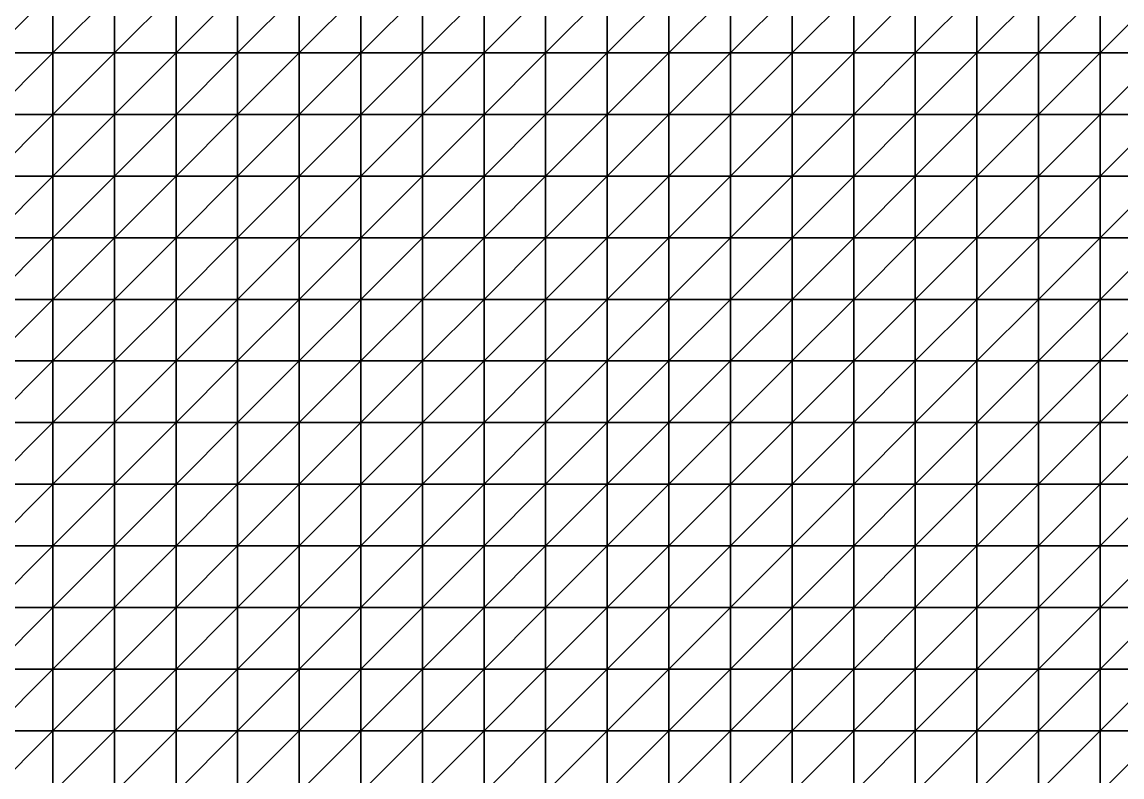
# Model space of a CAD drawing. Extents: x 504700 to 505400, y 9011750 to 9012250.
# Drawn here: x 505045 to 505223.5, y 9011872.5 to 9011995 of the extents above; entities that cross this region are included whole.
import ezdxf

# ---------------------------------------------------------------- set-up
doc = ezdxf.new("R2010")
doc.units = 0

msp = doc.modelspace()

# ---------------------------------------------------------------- linework, layer by layer
at = {"layer": 'TOPO_JULI'}
for points in [[(505040, 9011990, 245), (505050, 9011990, 245), (505050, 9012000, 245)], [(505040, 9011990, 245), (505050, 9012000, 245), (505040, 9012000, 245)], [(505050, 9011990, 245), (505060, 9011990, 245), (505060, 9012000, 245)], [(505050, 9011990, 245), (505060, 9012000, 245), (505050, 9012000, 245)], [(505060, 9011990, 245), (505070, 9011990, 245), (505070, 9012000, 245)], [(505060, 9011990, 245), (505070, 9012000, 245), (505060, 9012000, 245)], [(505070, 9011990, 245), (505080, 9011990, 245), (505080, 9012000, 245)], [(505070, 9011990, 245), (505080, 9012000, 245), (505070, 9012000, 245)], [(505080, 9011990, 245), (505090, 9011990, 245), (505090, 9012000, 245)], [(505080, 9011990, 245), (505090, 9012000, 245), (505080, 9012000, 245)], [(505090, 9011990, 245), (505100, 9011990, 245), (505100, 9012000, 245)], [(505090, 9011990, 245), (505100, 9012000, 245), (505090, 9012000, 245)], [(505100, 9011990, 245), (505110, 9011990, 250.83), (505110, 9012000, 250)], [(505100, 9011990, 245), (505110, 9012000, 250), (505100, 9012000, 245)], [(505110, 9011990, 250.83), (505120, 9011990, 260.71), (505120, 9012000, 260)], [(505110, 9011990, 250.83), (505120, 9012000, 260), (505110, 9012000, 250)], [(505120, 9011990, 260.71), (505130, 9011990, 270.62), (505130, 9012000, 270)], [(505120, 9011990, 260.71), (505130, 9012000, 270), (505120, 9012000, 260)], [(505130, 9011990, 270.62), (505140, 9011990, 280.55), (505140, 9012000, 280)], [(505130, 9011990, 270.62), (505140, 9012000, 280), (505130, 9012000, 270)], [(505140, 9011990, 280.55), (505150, 9011990, 290.5), (505150, 9012000, 290)], [(505140, 9011990, 280.55), (505150, 9012000, 290), (505140, 9012000, 280)], [(505150, 9011990, 290.5), (505160, 9011990, 300.45), (505160, 9012000, 300)], [(505150, 9011990, 290.5), (505160, 9012000, 300), (505150, 9012000, 290)], [(505160, 9011990, 300.45), (505170, 9011990, 310.42), (505170, 9012000, 310)], [(505160, 9011990, 300.45), (505170, 9012000, 310), (505160, 9012000, 300)], [(505170, 9011990, 310.42), (505180, 9011990, 320.38), (505180, 9012000, 320)], [(505170, 9011990, 310.42), (505180, 9012000, 320), (505170, 9012000, 310)], [(505180, 9011990, 320.38), (505190, 9011990, 330.36), (505190, 9012000, 330)], [(505180, 9011990, 320.38), (505190, 9012000, 330), (505180, 9012000, 320)], [(505190, 9011990, 330.36), (505200, 9011990, 340.1), (505200, 9012000, 339.92)], [(505190, 9011990, 330.36), (505200, 9012000, 339.92), (505190, 9012000, 330)], [(505200, 9011990, 340.1), (505210, 9011990, 340.62), (505210, 9012000, 340.45)], [(505200, 9011990, 340.1), (505210, 9012000, 340.45), (505200, 9012000, 339.92)], [(505210, 9011990, 340.62), (505220, 9011990, 341.24), (505220, 9012000, 341.06)], [(505210, 9011990, 340.62), (505220, 9012000, 341.06), (505210, 9012000, 340.45)], [(505220, 9011990, 341.24), (505230, 9011990, 341.9), (505230, 9012000, 341.72)], [(505220, 9011990, 341.24), (505230, 9012000, 341.72), (505220, 9012000, 341.06)], [(505040, 9011980, 245), (505050, 9011980, 245), (505050, 9011990, 245)], [(505040, 9011980, 245), (505050, 9011990, 245), (505040, 9011990, 245)], [(505050, 9011980, 245), (505060, 9011980, 245), (505060, 9011990, 245)], [(505050, 9011980, 245), (505060, 9011990, 245), (505050, 9011990, 245)], [(505060, 9011980, 245), (505070, 9011980, 245), (505070, 9011990, 245)], [(505060, 9011980, 245), (505070, 9011990, 245), (505060, 9011990, 245)], [(505070, 9011980, 245), (505080, 9011980, 245), (505080, 9011990, 245)], [(505070, 9011980, 245), (505080, 9011990, 245), (505070, 9011990, 245)], [(505080, 9011980, 245), (505090, 9011980, 245), (505090, 9011990, 245)], [(505080, 9011980, 245), (505090, 9011990, 245), (505080, 9011990, 245)], [(505090, 9011980, 245), (505100, 9011980, 245), (505100, 9011990, 245)], [(505090, 9011980, 245), (505100, 9011990, 245), (505090, 9011990, 245)], [(505100, 9011980, 245), (505110, 9011980, 253.25), (505110, 9011990, 250.83)], [(505100, 9011980, 245), (505110, 9011990, 250.83), (505100, 9011990, 245)], [(505110, 9011980, 253.25), (505120, 9011980, 262.8), (505120, 9011990, 260.71)], [(505110, 9011980, 253.25), (505120, 9011990, 260.71), (505110, 9011990, 250.83)], [(505120, 9011980, 262.8), (505130, 9011980, 272.46), (505130, 9011990, 270.62)], [(505120, 9011980, 262.8), (505130, 9011990, 270.62), (505120, 9011990, 260.71)], [(505130, 9011980, 272.46), (505140, 9011980, 282.19), (505140, 9011990, 280.55)], [(505130, 9011980, 272.46), (505140, 9011990, 280.55), (505130, 9011990, 270.62)], [(505140, 9011980, 282.19), (505150, 9011980, 291.98), (505150, 9011990, 290.5)], [(505140, 9011980, 282.19), (505150, 9011990, 290.5), (505140, 9011990, 280.55)], [(505150, 9011980, 291.98), (505160, 9011980, 301.8), (505160, 9011990, 300.45)], [(505150, 9011980, 291.98), (505160, 9011990, 300.45), (505150, 9011990, 290.5)], [(505160, 9011980, 301.8), (505170, 9011980, 311.65), (505170, 9011990, 310.42)], [(505160, 9011980, 301.8), (505170, 9011990, 310.42), (505160, 9011990, 300.45)], [(505170, 9011980, 311.65), (505180, 9011980, 321.53), (505180, 9011990, 320.38)], [(505170, 9011980, 311.65), (505180, 9011990, 320.38), (505170, 9011990, 310.42)], [(505180, 9011980, 321.53), (505190, 9011980, 331.42), (505190, 9011990, 330.36)], [(505180, 9011980, 321.53), (505190, 9011990, 330.36), (505180, 9011990, 320.38)], [(505190, 9011980, 331.42), (505200, 9011980, 340.25), (505200, 9011990, 340.1)], [(505190, 9011980, 331.42), (505200, 9011990, 340.1), (505190, 9011990, 330.36)], [(505200, 9011980, 340.25), (505210, 9011980, 340.78), (505210, 9011990, 340.62)], [(505200, 9011980, 340.25), (505210, 9011990, 340.62), (505200, 9011990, 340.1)], [(505210, 9011980, 340.78), (505220, 9011980, 341.39), (505220, 9011990, 341.24)], [(505210, 9011980, 340.78), (505220, 9011990, 341.24), (505210, 9011990, 340.62)], [(505220, 9011980, 341.39), (505230, 9011980, 342.05), (505230, 9011990, 341.9)], [(505220, 9011980, 341.39), (505230, 9011990, 341.9), (505220, 9011990, 341.24)], [(505040, 9011970, 245), (505050, 9011970, 245), (505050, 9011980, 245)], [(505040, 9011970, 245), (505050, 9011980, 245), (505040, 9011980, 245)], [(505050, 9011970, 245), (505060, 9011970, 245), (505060, 9011980, 245)], [(505050, 9011970, 245), (505060, 9011980, 245), (505050, 9011980, 245)], [(505060, 9011970, 245), (505070, 9011970, 245), (505070, 9011980, 245)], [(505060, 9011970, 245), (505070, 9011980, 245), (505060, 9011980, 245)], [(505070, 9011970, 245), (505080, 9011970, 245), (505080, 9011980, 245)], [(505070, 9011970, 245), (505080, 9011980, 245), (505070, 9011980, 245)], [(505080, 9011970, 245), (505090, 9011970, 245), (505090, 9011980, 245)], [(505080, 9011970, 245), (505090, 9011980, 245), (505080, 9011980, 245)], [(505090, 9011970, 245), (505100, 9011970, 248.31), (505100, 9011980, 245)], [(505090, 9011970, 245), (505100, 9011980, 245), (505090, 9011980, 245)], [(505100, 9011970, 248.31), (505110, 9011970, 257.08), (505110, 9011980, 253.25)], [(505100, 9011970, 248.31), (505110, 9011980, 253.25), (505100, 9011980, 245)], [(505110, 9011970, 257.08), (505120, 9011970, 266.16), (505120, 9011980, 262.8)], [(505110, 9011970, 257.08), (505120, 9011980, 262.8), (505110, 9011980, 253.25)], [(505120, 9011970, 266.16), (505130, 9011970, 275.44), (505130, 9011980, 272.46)], [(505120, 9011970, 266.16), (505130, 9011980, 272.46), (505120, 9011980, 262.8)], [(505130, 9011970, 275.44), (505140, 9011970, 284.87), (505140, 9011980, 282.19)], [(505130, 9011970, 275.44), (505140, 9011980, 282.19), (505130, 9011980, 272.46)], [(505140, 9011970, 284.87), (505150, 9011970, 294.4), (505150, 9011980, 291.98)], [(505140, 9011970, 284.87), (505150, 9011980, 291.98), (505140, 9011980, 282.19)], [(505150, 9011970, 294.4), (505160, 9011970, 304.02), (505160, 9011980, 301.8)], [(505150, 9011970, 294.4), (505160, 9011980, 301.8), (505150, 9011980, 291.98)], [(505160, 9011970, 304.02), (505170, 9011970, 313.69), (505170, 9011980, 311.65)], [(505160, 9011970, 304.02), (505170, 9011980, 311.65), (505160, 9011980, 301.8)], [(505170, 9011970, 313.69), (505180, 9011970, 323.42), (505180, 9011980, 321.53)], [(505170, 9011970, 313.69), (505180, 9011980, 321.53), (505170, 9011980, 311.65)], [(505180, 9011970, 323.42), (505190, 9011970, 333.18), (505190, 9011980, 331.42)], [(505180, 9011970, 323.42), (505190, 9011980, 331.42), (505180, 9011980, 321.53)], [(505190, 9011970, 333.18), (505200, 9011970, 340.39), (505200, 9011980, 340.25)], [(505190, 9011970, 333.18), (505200, 9011980, 340.25), (505190, 9011980, 331.42)], [(505200, 9011970, 340.39), (505210, 9011970, 340.92), (505210, 9011980, 340.78)], [(505200, 9011970, 340.39), (505210, 9011980, 340.78), (505200, 9011980, 340.25)], [(505210, 9011970, 340.92), (505220, 9011970, 341.53), (505220, 9011980, 341.39)], [(505210, 9011970, 340.92), (505220, 9011980, 341.39), (505210, 9011980, 340.78)], [(505220, 9011970, 341.53), (505230, 9011970, 342.19), (505230, 9011980, 342.05)], [(505220, 9011970, 341.53), (505230, 9011980, 342.05), (505220, 9011980, 341.39)], [(505040, 9011960, 245), (505050, 9011960, 245), (505050, 9011970, 245)], [(505040, 9011960, 245), (505050, 9011970, 245), (505040, 9011970, 245)], [(505050, 9011960, 245), (505060, 9011960, 245), (505060, 9011970, 245)], [(505050, 9011960, 245), (505060, 9011970, 245), (505050, 9011970, 245)], [(505060, 9011960, 245), (505070, 9011960, 245), (505070, 9011970, 245)], [(505060, 9011960, 245), (505070, 9011970, 245), (505060, 9011970, 245)], [(505070, 9011960, 245), (505080, 9011960, 245), (505080, 9011970, 245)], [(505070, 9011960, 245), (505080, 9011970, 245), (505070, 9011970, 245)], [(505080, 9011960, 245), (505090, 9011960, 246.57), (505090, 9011970, 245)], [(505080, 9011960, 245), (505090, 9011970, 245), (505080, 9011970, 245)], [(505090, 9011960, 246.57), (505100, 9011960, 254.03), (505100, 9011970, 248.31)], [(505090, 9011960, 246.57), (505100, 9011970, 248.31), (505090, 9011970, 245)], [(505100, 9011960, 254.03), (505110, 9011960, 262.11), (505110, 9011970, 257.08)], [(505100, 9011960, 254.03), (505110, 9011970, 257.08), (505100, 9011970, 248.31)], [(505110, 9011960, 262.11), (505120, 9011960, 270.62), (505120, 9011970, 266.16)], [(505110, 9011960, 262.11), (505120, 9011970, 266.16), (505110, 9011970, 257.08)], [(505120, 9011960, 270.62), (505130, 9011960, 279.44), (505130, 9011970, 275.44)], [(505120, 9011960, 270.62), (505130, 9011970, 275.44), (505120, 9011970, 266.16)], [(505130, 9011960, 279.44), (505140, 9011960, 288.49), (505140, 9011970, 284.87)], [(505130, 9011960, 279.44), (505140, 9011970, 284.87), (505130, 9011970, 275.44)], [(505140, 9011960, 288.49), (505150, 9011960, 297.7), (505150, 9011970, 294.4)], [(505140, 9011960, 288.49), (505150, 9011970, 294.4), (505140, 9011970, 284.87)], [(505150, 9011960, 297.7), (505160, 9011960, 307.05), (505160, 9011970, 304.02)], [(505150, 9011960, 297.7), (505160, 9011970, 304.02), (505150, 9011970, 294.4)], [(505160, 9011960, 307.05), (505170, 9011960, 316.49), (505170, 9011970, 313.69)], [(505160, 9011960, 307.05), (505170, 9011970, 313.69), (505160, 9011970, 304.02)], [(505170, 9011960, 316.49), (505180, 9011960, 326.01), (505180, 9011970, 323.42)], [(505170, 9011960, 316.49), (505180, 9011970, 323.42), (505170, 9011970, 313.69)], [(505180, 9011960, 326.01), (505190, 9011960, 335.6), (505190, 9011970, 333.18)], [(505180, 9011960, 326.01), (505190, 9011970, 333.18), (505180, 9011970, 323.42)], [(505190, 9011960, 335.6), (505200, 9011960, 340.52), (505200, 9011970, 340.39)], [(505190, 9011960, 335.6), (505200, 9011970, 340.39), (505190, 9011970, 333.18)], [(505200, 9011960, 340.52), (505210, 9011960, 341.04), (505210, 9011970, 340.92)], [(505200, 9011960, 340.52), (505210, 9011970, 340.92), (505200, 9011970, 340.39)], [(505210, 9011960, 341.04), (505220, 9011960, 341.65), (505220, 9011970, 341.53)], [(505210, 9011960, 341.04), (505220, 9011970, 341.53), (505210, 9011970, 340.92)], [(505220, 9011960, 341.65), (505230, 9011960, 342.31), (505230, 9011970, 342.19)], [(505220, 9011960, 341.65), (505230, 9011970, 342.19), (505220, 9011970, 341.53)], [(505040, 9011950, 245), (505050, 9011950, 245), (505050, 9011960, 245)], [(505040, 9011950, 245), (505050, 9011960, 245), (505040, 9011960, 245)], [(505050, 9011950, 245), (505060, 9011950, 245), (505060, 9011960, 245)], [(505050, 9011950, 245), (505060, 9011960, 245), (505050, 9011960, 245)], [(505060, 9011950, 245), (505070, 9011950, 245), (505070, 9011960, 245)], [(505060, 9011950, 245), (505070, 9011960, 245), (505060, 9011960, 245)], [(505070, 9011950, 245), (505080, 9011950, 248.31), (505080, 9011960, 245)], [(505070, 9011950, 245), (505080, 9011960, 245), (505070, 9011960, 245)], [(505080, 9011950, 248.31), (505090, 9011950, 254.03), (505090, 9011960, 246.57)], [(505080, 9011950, 248.31), (505090, 9011960, 246.57), (505080, 9011960, 245)], [(505090, 9011950, 254.03), (505100, 9011950, 260.71), (505100, 9011960, 254.03)], [(505090, 9011950, 254.03), (505100, 9011960, 254.03), (505090, 9011960, 246.57)], [(505100, 9011950, 260.71), (505110, 9011950, 268.1), (505110, 9011960, 262.11)], [(505100, 9011950, 260.71), (505110, 9011960, 262.11), (505100, 9011960, 254.03)], [(505110, 9011950, 268.1), (505120, 9011950, 276.02), (505120, 9011960, 270.62)], [(505110, 9011950, 268.1), (505120, 9011960, 270.62), (505110, 9011960, 262.11)], [(505120, 9011950, 276.02), (505130, 9011950, 284.34), (505130, 9011960, 279.44)], [(505120, 9011950, 276.02), (505130, 9011960, 279.44), (505120, 9011960, 270.62)], [(505130, 9011950, 284.34), (505140, 9011950, 292.96), (505140, 9011960, 288.49)], [(505130, 9011950, 284.34), (505140, 9011960, 288.49), (505130, 9011960, 279.44)], [(505140, 9011950, 292.96), (505150, 9011950, 301.8), (505150, 9011960, 297.7)], [(505140, 9011950, 292.96), (505150, 9011960, 297.7), (505140, 9011960, 288.49)], [(505150, 9011950, 301.8), (505160, 9011950, 310.83), (505160, 9011960, 307.05)], [(505150, 9011950, 301.8), (505160, 9011960, 307.05), (505150, 9011960, 297.7)], [(505160, 9011950, 310.83), (505170, 9011950, 320), (505170, 9011960, 316.49)], [(505160, 9011950, 310.83), (505170, 9011960, 316.49), (505160, 9011960, 307.05)], [(505170, 9011950, 320), (505180, 9011950, 329.28), (505180, 9011960, 326.01)], [(505170, 9011950, 320), (505180, 9011960, 326.01), (505170, 9011960, 316.49)], [(505180, 9011950, 329.28), (505190, 9011950, 338.66), (505190, 9011960, 335.6)], [(505180, 9011950, 329.28), (505190, 9011960, 335.6), (505180, 9011960, 326.01)], [(505190, 9011950, 338.66), (505200, 9011950, 340.63), (505200, 9011960, 340.52)], [(505190, 9011950, 338.66), (505200, 9011960, 340.52), (505190, 9011960, 335.6)], [(505200, 9011950, 340.63), (505210, 9011950, 341.15), (505210, 9011960, 341.04)], [(505200, 9011950, 340.63), (505210, 9011960, 341.04), (505200, 9011960, 340.52)], [(505210, 9011950, 341.15), (505220, 9011950, 341.76), (505220, 9011960, 341.65)], [(505210, 9011950, 341.15), (505220, 9011960, 341.65), (505210, 9011960, 341.04)], [(505220, 9011950, 341.76), (505230, 9011950, 342.42), (505230, 9011960, 342.31)], [(505220, 9011950, 341.76), (505230, 9011960, 342.31), (505220, 9011960, 341.65)], [(505040, 9011940, 250.83), (505050, 9011940, 250), (505050, 9011950, 245)], [(505040, 9011940, 250.83), (505050, 9011950, 245), (505040, 9011950, 245)], [(505050, 9011940, 250), (505060, 9011940, 250.83), (505060, 9011950, 245)], [(505050, 9011940, 250), (505060, 9011950, 245), (505050, 9011950, 245)], [(505060, 9011940, 250.83), (505070, 9011940, 253.25), (505070, 9011950, 245)], [(505060, 9011940, 250.83), (505070, 9011950, 245), (505060, 9011950, 245)], [(505070, 9011940, 253.25), (505080, 9011940, 257.08), (505080, 9011950, 248.31)], [(505070, 9011940, 253.25), (505080, 9011950, 248.31), (505070, 9011950, 245)], [(505080, 9011940, 257.08), (505090, 9011940, 262.11), (505090, 9011950, 254.03)], [(505080, 9011940, 257.08), (505090, 9011950, 254.03), (505080, 9011950, 248.31)], [(505090, 9011940, 262.11), (505100, 9011940, 268.1), (505100, 9011950, 260.71)], [(505090, 9011940, 262.11), (505100, 9011950, 260.71), (505090, 9011950, 254.03)], [(505100, 9011940, 268.1), (505110, 9011940, 274.85), (505110, 9011950, 268.1)], [(505100, 9011940, 268.1), (505110, 9011950, 268.1), (505100, 9011950, 260.71)], [(505110, 9011940, 274.85), (505120, 9011940, 282.19), (505120, 9011950, 276.02)], [(505110, 9011940, 274.85), (505120, 9011950, 276.02), (505110, 9011950, 268.1)], [(505120, 9011940, 282.19), (505130, 9011940, 290), (505130, 9011950, 284.34)], [(505120, 9011940, 282.19), (505130, 9011950, 284.34), (505120, 9011950, 276.02)], [(505130, 9011940, 290), (505140, 9011940, 298.17), (505140, 9011950, 292.96)], [(505130, 9011940, 290), (505140, 9011950, 292.96), (505130, 9011950, 284.34)], [(505140, 9011940, 298.17), (505150, 9011940, 306.62), (505150, 9011950, 301.8)], [(505140, 9011940, 298.17), (505150, 9011950, 301.8), (505140, 9011950, 292.96)], [(505150, 9011940, 306.62), (505160, 9011940, 315.3), (505160, 9011950, 310.83)], [(505150, 9011940, 306.62), (505160, 9011950, 310.83), (505150, 9011950, 301.8)], [(505160, 9011940, 315.3), (505170, 9011940, 324.16), (505170, 9011950, 320)], [(505160, 9011940, 315.3), (505170, 9011950, 320), (505160, 9011950, 310.83)], [(505170, 9011940, 324.16), (505180, 9011940, 333.18), (505180, 9011950, 329.28)], [(505170, 9011940, 324.16), (505180, 9011950, 329.28), (505170, 9011950, 320)], [(505180, 9011940, 333.18), (505190, 9011940, 340.27), (505190, 9011950, 338.66)], [(505180, 9011940, 333.18), (505190, 9011950, 338.66), (505180, 9011950, 329.28)], [(505190, 9011940, 340.27), (505200, 9011940, 340.72), (505200, 9011950, 340.63)], [(505190, 9011940, 340.27), (505200, 9011950, 340.63), (505190, 9011950, 338.66)], [(505200, 9011940, 340.72), (505210, 9011940, 341.24), (505210, 9011950, 341.15)], [(505200, 9011940, 340.72), (505210, 9011950, 341.15), (505200, 9011950, 340.63)], [(505210, 9011940, 341.24), (505220, 9011940, 341.85), (505220, 9011950, 341.76)], [(505210, 9011940, 341.24), (505220, 9011950, 341.76), (505210, 9011950, 341.15)], [(505220, 9011940, 341.85), (505230, 9011940, 342.51), (505230, 9011950, 342.42)], [(505220, 9011940, 341.85), (505230, 9011950, 342.42), (505220, 9011950, 341.76)], [(505040, 9011930, 260.71), (505050, 9011930, 260), (505050, 9011940, 250)], [(505040, 9011930, 260.71), (505050, 9011940, 250), (505040, 9011940, 250.83)], [(505050, 9011930, 260), (505060, 9011930, 260.71), (505060, 9011940, 250.83)], [(505050, 9011930, 260), (505060, 9011940, 250.83), (505050, 9011940, 250)], [(505060, 9011930, 260.71), (505070, 9011930, 262.8), (505070, 9011940, 253.25)], [(505060, 9011930, 260.71), (505070, 9011940, 253.25), (505060, 9011940, 250.83)], [(505070, 9011930, 262.8), (505080, 9011930, 266.16), (505080, 9011940, 257.08)], [(505070, 9011930, 262.8), (505080, 9011940, 257.08), (505070, 9011940, 253.25)], [(505080, 9011930, 266.16), (505090, 9011930, 270.62), (505090, 9011940, 262.11)], [(505080, 9011930, 266.16), (505090, 9011940, 262.11), (505080, 9011940, 257.08)], [(505090, 9011930, 270.62), (505100, 9011930, 276.02), (505100, 9011940, 268.1)], [(505090, 9011930, 270.62), (505100, 9011940, 268.1), (505090, 9011940, 262.11)], [(505100, 9011930, 276.02), (505110, 9011930, 282.19), (505110, 9011940, 274.85)], [(505100, 9011930, 276.02), (505110, 9011940, 274.85), (505100, 9011940, 268.1)], [(505110, 9011930, 282.19), (505120, 9011930, 289), (505120, 9011940, 282.19)], [(505110, 9011930, 282.19), (505120, 9011940, 282.19), (505110, 9011940, 274.85)], [(505120, 9011930, 289), (505130, 9011930, 296.3), (505130, 9011940, 290)], [(505120, 9011930, 289), (505130, 9011940, 290), (505120, 9011940, 282.19)], [(505130, 9011930, 296.3), (505140, 9011930, 304.02), (505140, 9011940, 298.17)], [(505130, 9011930, 296.3), (505140, 9011940, 298.17), (505130, 9011940, 290)], [(505140, 9011930, 304.02), (505150, 9011930, 312.07), (505150, 9011940, 306.62)], [(505140, 9011930, 304.02), (505150, 9011940, 306.62), (505140, 9011940, 298.17)], [(505150, 9011930, 312.07), (505160, 9011930, 320.38), (505160, 9011940, 315.3)], [(505150, 9011930, 312.07), (505160, 9011940, 315.3), (505150, 9011940, 306.62)], [(505160, 9011930, 320.38), (505170, 9011930, 328.92), (505170, 9011940, 324.16)], [(505160, 9011930, 320.38), (505170, 9011940, 324.16), (505160, 9011940, 315.3)], [(505170, 9011930, 328.92), (505180, 9011930, 337.65), (505180, 9011940, 333.18)], [(505170, 9011930, 328.92), (505180, 9011940, 333.18), (505170, 9011940, 324.16)], [(505180, 9011930, 337.65), (505190, 9011930, 340.36), (505190, 9011940, 340.27)], [(505180, 9011930, 337.65), (505190, 9011940, 340.27), (505180, 9011940, 333.18)], [(505190, 9011930, 340.36), (505200, 9011930, 340.81), (505200, 9011940, 340.72)], [(505190, 9011930, 340.36), (505200, 9011940, 340.72), (505190, 9011940, 340.27)], [(505200, 9011930, 340.81), (505210, 9011930, 341.32), (505210, 9011940, 341.24)], [(505200, 9011930, 340.81), (505210, 9011940, 341.24), (505200, 9011940, 340.72)], [(505210, 9011930, 341.32), (505220, 9011930, 341.93), (505220, 9011940, 341.85)], [(505210, 9011930, 341.32), (505220, 9011940, 341.85), (505210, 9011940, 341.24)], [(505220, 9011930, 341.93), (505230, 9011930, 342.59), (505230, 9011940, 342.51)], [(505220, 9011930, 341.93), (505230, 9011940, 342.51), (505220, 9011940, 341.85)], [(505040, 9011920, 270.62), (505050, 9011920, 270), (505050, 9011930, 260)], [(505040, 9011920, 270.62), (505050, 9011930, 260), (505040, 9011930, 260.71)], [(505050, 9011920, 270), (505060, 9011920, 270.62), (505060, 9011930, 260.71)], [(505050, 9011920, 270), (505060, 9011930, 260.71), (505050, 9011930, 260)], [(505060, 9011920, 270.62), (505070, 9011920, 272.46), (505070, 9011930, 262.8)], [(505060, 9011920, 270.62), (505070, 9011930, 262.8), (505060, 9011930, 260.71)], [(505070, 9011920, 272.46), (505080, 9011920, 275.44), (505080, 9011930, 266.16)], [(505070, 9011920, 272.46), (505080, 9011930, 266.16), (505070, 9011930, 262.8)], [(505080, 9011920, 275.44), (505090, 9011920, 279.44), (505090, 9011930, 270.62)], [(505080, 9011920, 275.44), (505090, 9011930, 270.62), (505080, 9011930, 266.16)], [(505090, 9011920, 279.44), (505100, 9011920, 284.34), (505100, 9011930, 276.02)], [(505090, 9011920, 279.44), (505100, 9011930, 276.02), (505090, 9011930, 270.62)], [(505100, 9011920, 284.34), (505110, 9011920, 290), (505110, 9011930, 282.19)], [(505100, 9011920, 284.34), (505110, 9011930, 282.19), (505100, 9011930, 276.02)], [(505110, 9011920, 290), (505120, 9011920, 296.3), (505120, 9011930, 289)], [(505110, 9011920, 290), (505120, 9011930, 289), (505110, 9011930, 282.19)], [(505120, 9011920, 296.3), (505130, 9011920, 303.14), (505130, 9011930, 296.3)], [(505120, 9011920, 296.3), (505130, 9011930, 296.3), (505120, 9011930, 289)], [(505130, 9011920, 303.14), (505140, 9011920, 310.42), (505140, 9011930, 304.02)], [(505130, 9011920, 303.14), (505140, 9011930, 304.02), (505130, 9011930, 296.3)], [(505140, 9011920, 310.42), (505150, 9011920, 318.06), (505150, 9011930, 312.07)], [(505140, 9011920, 310.42), (505150, 9011930, 312.07), (505140, 9011930, 304.02)], [(505150, 9011920, 318.06), (505160, 9011920, 326.01), (505160, 9011930, 320.38)], [(505150, 9011920, 318.06), (505160, 9011930, 320.38), (505150, 9011930, 312.07)], [(505160, 9011920, 326.01), (505170, 9011920, 334.22), (505170, 9011930, 328.92)], [(505160, 9011920, 326.01), (505170, 9011930, 328.92), (505160, 9011930, 320.38)], [(505170, 9011920, 334.22), (505180, 9011920, 340.08), (505180, 9011930, 337.65)], [(505170, 9011920, 334.22), (505180, 9011930, 337.65), (505170, 9011930, 328.92)], [(505180, 9011920, 340.08), (505190, 9011920, 340.42), (505190, 9011930, 340.36)], [(505180, 9011920, 340.08), (505190, 9011930, 340.36), (505180, 9011930, 337.65)], [(505190, 9011920, 340.42), (505200, 9011920, 340.87), (505200, 9011930, 340.81)], [(505190, 9011920, 340.42), (505200, 9011930, 340.81), (505190, 9011930, 340.36)], [(505200, 9011920, 340.87), (505210, 9011920, 341.38), (505210, 9011930, 341.32)], [(505200, 9011920, 340.87), (505210, 9011930, 341.32), (505200, 9011930, 340.81)], [(505210, 9011920, 341.38), (505220, 9011920, 341.99), (505220, 9011930, 341.93)], [(505210, 9011920, 341.38), (505220, 9011930, 341.93), (505210, 9011930, 341.32)], [(505220, 9011920, 341.99), (505230, 9011920, 342.64), (505230, 9011930, 342.59)], [(505220, 9011920, 341.99), (505230, 9011930, 342.59), (505220, 9011930, 341.93)], [(505040, 9011910, 280.55), (505050, 9011910, 280), (505050, 9011920, 270)], [(505040, 9011910, 280.55), (505050, 9011920, 270), (505040, 9011920, 270.62)], [(505050, 9011910, 280), (505060, 9011910, 280.55), (505060, 9011920, 270.62)], [(505050, 9011910, 280), (505060, 9011920, 270.62), (505050, 9011920, 270)], [(505060, 9011910, 280.55), (505070, 9011910, 282.19), (505070, 9011920, 272.46)], [(505060, 9011910, 280.55), (505070, 9011920, 272.46), (505060, 9011920, 270.62)], [(505070, 9011910, 282.19), (505080, 9011910, 284.87), (505080, 9011920, 275.44)], [(505070, 9011910, 282.19), (505080, 9011920, 275.44), (505070, 9011920, 272.46)], [(505080, 9011910, 284.87), (505090, 9011910, 288.49), (505090, 9011920, 279.44)], [(505080, 9011910, 284.87), (505090, 9011920, 279.44), (505080, 9011920, 275.44)], [(505090, 9011910, 288.49), (505100, 9011910, 292.96), (505100, 9011920, 284.34)], [(505090, 9011910, 288.49), (505100, 9011920, 284.34), (505090, 9011920, 279.44)], [(505100, 9011910, 292.96), (505110, 9011910, 298.17), (505110, 9011920, 290)], [(505100, 9011910, 292.96), (505110, 9011920, 290), (505100, 9011920, 284.34)], [(505110, 9011910, 298.17), (505120, 9011910, 304.02), (505120, 9011920, 296.3)], [(505110, 9011910, 298.17), (505120, 9011920, 296.3), (505110, 9011920, 290)], [(505120, 9011910, 304.02), (505130, 9011910, 310.42), (505130, 9011920, 303.14)], [(505120, 9011910, 304.02), (505130, 9011920, 303.14), (505120, 9011920, 296.3)], [(505130, 9011910, 310.42), (505140, 9011910, 317.28), (505140, 9011920, 310.42)], [(505130, 9011910, 310.42), (505140, 9011920, 310.42), (505130, 9011920, 303.14)], [(505140, 9011910, 317.28), (505150, 9011910, 324.54), (505150, 9011920, 318.06)], [(505140, 9011910, 317.28), (505150, 9011920, 318.06), (505140, 9011920, 310.42)], [(505150, 9011910, 324.54), (505160, 9011910, 332.13), (505160, 9011920, 326.01)], [(505150, 9011910, 324.54), (505160, 9011920, 326.01), (505150, 9011920, 318.06)], [(505160, 9011910, 332.13), (505170, 9011910, 339.87), (505170, 9011920, 334.22)], [(505160, 9011910, 332.13), (505170, 9011920, 334.22), (505160, 9011920, 326.01)], [(505170, 9011910, 339.87), (505180, 9011910, 340.14), (505180, 9011920, 340.08)], [(505170, 9011910, 339.87), (505180, 9011920, 340.08), (505170, 9011920, 334.22)], [(505180, 9011910, 340.14), (505190, 9011910, 340.48), (505190, 9011920, 340.42)], [(505180, 9011910, 340.14), (505190, 9011920, 340.42), (505180, 9011920, 340.08)], [(505190, 9011910, 340.48), (505200, 9011910, 340.92), (505200, 9011920, 340.87)], [(505190, 9011910, 340.48), (505200, 9011920, 340.87), (505190, 9011920, 340.42)], [(505200, 9011910, 340.92), (505210, 9011910, 341.43), (505210, 9011920, 341.38)], [(505200, 9011910, 340.92), (505210, 9011920, 341.38), (505200, 9011920, 340.87)], [(505210, 9011910, 341.43), (505220, 9011910, 342.03), (505220, 9011920, 341.99)], [(505210, 9011910, 341.43), (505220, 9011920, 341.99), (505210, 9011920, 341.38)], [(505220, 9011910, 342.03), (505230, 9011910, 342.69), (505230, 9011920, 342.64)], [(505220, 9011910, 342.03), (505230, 9011920, 342.64), (505220, 9011920, 341.99)], [(505040, 9011900, 290.5), (505050, 9011900, 290), (505050, 9011910, 280)], [(505040, 9011900, 290.5), (505050, 9011910, 280), (505040, 9011910, 280.55)], [(505050, 9011900, 290), (505060, 9011900, 290.5), (505060, 9011910, 280.55)], [(505050, 9011900, 290), (505060, 9011910, 280.55), (505050, 9011910, 280)], [(505060, 9011900, 290.5), (505070, 9011900, 291.98), (505070, 9011910, 282.19)], [(505060, 9011900, 290.5), (505070, 9011910, 282.19), (505060, 9011910, 280.55)], [(505070, 9011900, 291.98), (505080, 9011900, 294.4), (505080, 9011910, 284.87)], [(505070, 9011900, 291.98), (505080, 9011910, 284.87), (505070, 9011910, 282.19)], [(505080, 9011900, 294.4), (505090, 9011900, 297.7), (505090, 9011910, 288.49)], [(505080, 9011900, 294.4), (505090, 9011910, 288.49), (505080, 9011910, 284.87)], [(505090, 9011900, 297.7), (505100, 9011900, 301.8), (505100, 9011910, 292.96)], [(505090, 9011900, 297.7), (505100, 9011910, 292.96), (505090, 9011910, 288.49)], [(505100, 9011900, 301.8), (505110, 9011900, 306.62), (505110, 9011910, 298.17)], [(505100, 9011900, 301.8), (505110, 9011910, 298.17), (505100, 9011910, 292.96)], [(505110, 9011900, 306.62), (505120, 9011900, 312.07), (505120, 9011910, 304.02)], [(505110, 9011900, 306.62), (505120, 9011910, 304.02), (505110, 9011910, 298.17)], [(505120, 9011900, 312.07), (505130, 9011900, 318.06), (505130, 9011910, 310.42)], [(505120, 9011900, 312.07), (505130, 9011910, 310.42), (505120, 9011910, 304.02)], [(505130, 9011900, 318.06), (505140, 9011900, 324.54), (505140, 9011910, 317.28)], [(505130, 9011900, 318.06), (505140, 9011910, 317.28), (505130, 9011910, 310.42)], [(505140, 9011900, 324.54), (505150, 9011900, 331.42), (505150, 9011910, 324.54)], [(505140, 9011900, 324.54), (505150, 9011910, 324.54), (505140, 9011910, 317.28)], [(505150, 9011900, 331.42), (505160, 9011900, 338.66), (505160, 9011910, 332.13)], [(505150, 9011900, 331.42), (505160, 9011910, 332.13), (505150, 9011910, 324.54)], [(505160, 9011900, 338.66), (505170, 9011900, 339.91), (505170, 9011910, 339.87)], [(505160, 9011900, 338.66), (505170, 9011910, 339.87), (505160, 9011910, 332.13)], [(505170, 9011900, 339.91), (505180, 9011900, 340.18), (505180, 9011910, 340.14)], [(505170, 9011900, 339.91), (505180, 9011910, 340.14), (505170, 9011910, 339.87)], [(505180, 9011900, 340.18), (505190, 9011900, 340.52), (505190, 9011910, 340.48)], [(505180, 9011900, 340.18), (505190, 9011910, 340.48), (505180, 9011910, 340.14)], [(505190, 9011900, 340.52), (505200, 9011900, 340.95), (505200, 9011910, 340.92)], [(505190, 9011900, 340.52), (505200, 9011910, 340.92), (505190, 9011910, 340.48)], [(505200, 9011900, 340.95), (505210, 9011900, 341.46), (505210, 9011910, 341.43)], [(505200, 9011900, 340.95), (505210, 9011910, 341.43), (505200, 9011910, 340.92)], [(505210, 9011900, 341.46), (505220, 9011900, 342.06), (505220, 9011910, 342.03)], [(505210, 9011900, 341.46), (505220, 9011910, 342.03), (505210, 9011910, 341.43)], [(505220, 9011900, 342.06), (505230, 9011900, 342.72), (505230, 9011910, 342.69)], [(505220, 9011900, 342.06), (505230, 9011910, 342.69), (505220, 9011910, 342.03)], [(505040, 9011890, 300.45), (505050, 9011890, 300), (505050, 9011900, 290)], [(505040, 9011890, 300.45), (505050, 9011900, 290), (505040, 9011900, 290.5)], [(505050, 9011890, 300), (505060, 9011890, 300.45), (505060, 9011900, 290.5)], [(505050, 9011890, 300), (505060, 9011900, 290.5), (505050, 9011900, 290)], [(505060, 9011890, 300.45), (505070, 9011890, 301.8), (505070, 9011900, 291.98)], [(505060, 9011890, 300.45), (505070, 9011900, 291.98), (505060, 9011900, 290.5)], [(505070, 9011890, 301.8), (505080, 9011890, 304.02), (505080, 9011900, 294.4)], [(505070, 9011890, 301.8), (505080, 9011900, 294.4), (505070, 9011900, 291.98)], [(505080, 9011890, 304.02), (505090, 9011890, 307.05), (505090, 9011900, 297.7)], [(505080, 9011890, 304.02), (505090, 9011900, 297.7), (505080, 9011900, 294.4)], [(505090, 9011890, 307.05), (505100, 9011890, 310.83), (505100, 9011900, 301.8)], [(505090, 9011890, 307.05), (505100, 9011900, 301.8), (505090, 9011900, 297.7)], [(505100, 9011890, 310.83), (505110, 9011890, 315.3), (505110, 9011900, 306.62)], [(505100, 9011890, 310.83), (505110, 9011900, 306.62), (505100, 9011900, 301.8)], [(505110, 9011890, 315.3), (505120, 9011890, 320.38), (505120, 9011900, 312.07)], [(505110, 9011890, 315.3), (505120, 9011900, 312.07), (505110, 9011900, 306.62)], [(505120, 9011890, 320.38), (505130, 9011890, 326.01), (505130, 9011900, 318.06)], [(505120, 9011890, 320.38), (505130, 9011900, 318.06), (505120, 9011900, 312.07)], [(505130, 9011890, 326.01), (505140, 9011890, 332.13), (505140, 9011900, 324.54)], [(505130, 9011890, 326.01), (505140, 9011900, 324.54), (505130, 9011900, 318.06)], [(505140, 9011890, 332.13), (505150, 9011890, 338.66), (505150, 9011900, 331.42)], [(505140, 9011890, 332.13), (505150, 9011900, 331.42), (505140, 9011900, 324.54)], [(505150, 9011890, 338.66), (505160, 9011890, 339.77), (505160, 9011900, 338.66)], [(505150, 9011890, 338.66), (505160, 9011900, 338.66), (505150, 9011900, 331.42)], [(505160, 9011890, 339.77), (505170, 9011890, 339.95), (505170, 9011900, 339.91)], [(505160, 9011890, 339.77), (505170, 9011900, 339.91), (505160, 9011900, 338.66)], [(505170, 9011890, 339.95), (505180, 9011890, 340.21), (505180, 9011900, 340.18)], [(505170, 9011890, 339.95), (505180, 9011900, 340.18), (505170, 9011900, 339.91)], [(505180, 9011890, 340.21), (505190, 9011890, 340.54), (505190, 9011900, 340.52)], [(505180, 9011890, 340.21), (505190, 9011900, 340.52), (505180, 9011900, 340.18)], [(505190, 9011890, 340.54), (505200, 9011890, 340.98), (505200, 9011900, 340.95)], [(505190, 9011890, 340.54), (505200, 9011900, 340.95), (505190, 9011900, 340.52)], [(505200, 9011890, 340.98), (505210, 9011890, 341.48), (505210, 9011900, 341.46)], [(505200, 9011890, 340.98), (505210, 9011900, 341.46), (505200, 9011900, 340.95)], [(505210, 9011890, 341.48), (505220, 9011890, 342.08), (505220, 9011900, 342.06)], [(505210, 9011890, 341.48), (505220, 9011900, 342.06), (505210, 9011900, 341.46)], [(505220, 9011890, 342.08), (505230, 9011890, 342.74), (505230, 9011900, 342.72)], [(505220, 9011890, 342.08), (505230, 9011900, 342.72), (505220, 9011900, 342.06)], [(505040, 9011880, 310.42), (505050, 9011880, 310), (505050, 9011890, 300)], [(505040, 9011880, 310.42), (505050, 9011890, 300), (505040, 9011890, 300.45)], [(505050, 9011880, 310), (505060, 9011880, 310.42), (505060, 9011890, 300.45)], [(505050, 9011880, 310), (505060, 9011890, 300.45), (505050, 9011890, 300)], [(505060, 9011880, 310.42), (505070, 9011880, 311.65), (505070, 9011890, 301.8)], [(505060, 9011880, 310.42), (505070, 9011890, 301.8), (505060, 9011890, 300.45)], [(505070, 9011880, 311.65), (505080, 9011880, 313.69), (505080, 9011890, 304.02)], [(505070, 9011880, 311.65), (505080, 9011890, 304.02), (505070, 9011890, 301.8)], [(505080, 9011880, 313.69), (505090, 9011880, 316.49), (505090, 9011890, 307.05)], [(505080, 9011880, 313.69), (505090, 9011890, 307.05), (505080, 9011890, 304.02)], [(505090, 9011880, 316.49), (505100, 9011880, 320), (505100, 9011890, 310.83)], [(505090, 9011880, 316.49), (505100, 9011890, 310.83), (505090, 9011890, 307.05)], [(505100, 9011880, 320), (505110, 9011880, 324.16), (505110, 9011890, 315.3)], [(505100, 9011880, 320), (505110, 9011890, 315.3), (505100, 9011890, 310.83)], [(505110, 9011880, 324.16), (505120, 9011880, 328.92), (505120, 9011890, 320.38)], [(505110, 9011880, 324.16), (505120, 9011890, 320.38), (505110, 9011890, 315.3)], [(505120, 9011880, 328.92), (505130, 9011880, 334.22), (505130, 9011890, 326.01)], [(505120, 9011880, 328.92), (505130, 9011890, 326.01), (505120, 9011890, 320.38)], [(505130, 9011880, 334.22), (505140, 9011880, 339.59), (505140, 9011890, 332.13)], [(505130, 9011880, 334.22), (505140, 9011890, 332.13), (505130, 9011890, 326.01)], [(505140, 9011880, 339.59), (505150, 9011880, 339.67), (505150, 9011890, 338.66)], [(505140, 9011880, 339.59), (505150, 9011890, 338.66), (505140, 9011890, 332.13)], [(505150, 9011880, 339.67), (505160, 9011880, 339.8), (505160, 9011890, 339.77)], [(505150, 9011880, 339.67), (505160, 9011890, 339.77), (505150, 9011890, 338.66)], [(505160, 9011880, 339.8), (505170, 9011880, 339.97), (505170, 9011890, 339.95)], [(505160, 9011880, 339.8), (505170, 9011890, 339.95), (505160, 9011890, 339.77)], [(505170, 9011880, 339.97), (505180, 9011880, 340.23), (505180, 9011890, 340.21)], [(505170, 9011880, 339.97), (505180, 9011890, 340.21), (505170, 9011890, 339.95)], [(505180, 9011880, 340.23), (505190, 9011880, 340.56), (505190, 9011890, 340.54)], [(505180, 9011880, 340.23), (505190, 9011890, 340.54), (505180, 9011890, 340.21)], [(505190, 9011880, 340.56), (505200, 9011880, 340.99), (505200, 9011890, 340.98)], [(505190, 9011880, 340.56), (505200, 9011890, 340.98), (505190, 9011890, 340.54)], [(505200, 9011880, 340.99), (505210, 9011880, 341.49), (505210, 9011890, 341.48)], [(505200, 9011880, 340.99), (505210, 9011890, 341.48), (505200, 9011890, 340.98)], [(505210, 9011880, 341.49), (505220, 9011880, 342.09), (505220, 9011890, 342.08)], [(505210, 9011880, 341.49), (505220, 9011890, 342.08), (505210, 9011890, 341.48)], [(505220, 9011880, 342.09), (505230, 9011880, 342.74), (505230, 9011890, 342.74)], [(505220, 9011880, 342.09), (505230, 9011890, 342.74), (505220, 9011890, 342.08)], [(505040, 9011870, 320.38), (505050, 9011870, 320), (505050, 9011880, 310)], [(505040, 9011870, 320.38), (505050, 9011880, 310), (505040, 9011880, 310.42)], [(505050, 9011870, 320), (505060, 9011870, 320.38), (505060, 9011880, 310.42)], [(505050, 9011870, 320), (505060, 9011880, 310.42), (505050, 9011880, 310)], [(505060, 9011870, 320.38), (505070, 9011870, 321.53), (505070, 9011880, 311.65)], [(505060, 9011870, 320.38), (505070, 9011880, 311.65), (505060, 9011880, 310.42)], [(505070, 9011870, 321.53), (505080, 9011870, 323.42), (505080, 9011880, 313.69)], [(505070, 9011870, 321.53), (505080, 9011880, 313.69), (505070, 9011880, 311.65)], [(505080, 9011870, 323.42), (505090, 9011870, 326.01), (505090, 9011880, 316.49)], [(505080, 9011870, 323.42), (505090, 9011880, 316.49), (505080, 9011880, 313.69)], [(505090, 9011870, 326.01), (505100, 9011870, 329.28), (505100, 9011880, 320)], [(505090, 9011870, 326.01), (505100, 9011880, 320), (505090, 9011880, 316.49)], [(505100, 9011870, 329.28), (505110, 9011870, 333.18), (505110, 9011880, 324.16)], [(505100, 9011870, 329.28), (505110, 9011880, 324.16), (505100, 9011880, 320)], [(505110, 9011870, 333.18), (505120, 9011870, 337.65), (505120, 9011880, 328.92)], [(505110, 9011870, 333.18), (505120, 9011880, 328.92), (505110, 9011880, 324.16)], [(505120, 9011870, 337.65), (505130, 9011870, 339.56), (505130, 9011880, 334.22)], [(505120, 9011870, 337.65), (505130, 9011880, 334.22), (505120, 9011880, 328.92)], [(505130, 9011870, 339.56), (505140, 9011870, 339.62), (505140, 9011880, 339.59)], [(505130, 9011870, 339.56), (505140, 9011880, 339.59), (505130, 9011880, 334.22)], [(505140, 9011870, 339.62), (505150, 9011870, 339.7), (505150, 9011880, 339.67)], [(505140, 9011870, 339.62), (505150, 9011880, 339.67), (505140, 9011880, 339.59)], [(505150, 9011870, 339.7), (505160, 9011870, 339.82), (505160, 9011880, 339.8)], [(505150, 9011870, 339.7), (505160, 9011880, 339.8), (505150, 9011880, 339.67)], [(505160, 9011870, 339.82), (505170, 9011870, 339.98), (505170, 9011880, 339.97)], [(505160, 9011870, 339.82), (505170, 9011880, 339.97), (505160, 9011880, 339.8)], [(505170, 9011870, 339.98), (505180, 9011870, 340.24), (505180, 9011880, 340.23)], [(505170, 9011870, 339.98), (505180, 9011880, 340.23), (505170, 9011880, 339.97)], [(505180, 9011870, 340.24), (505190, 9011870, 340.56), (505190, 9011880, 340.56)], [(505180, 9011870, 340.24), (505190, 9011880, 340.56), (505180, 9011880, 340.23)], [(505190, 9011870, 340.56), (505200, 9011870, 340.99), (505200, 9011880, 340.99)], [(505190, 9011870, 340.56), (505200, 9011880, 340.99), (505190, 9011880, 340.56)], [(505200, 9011870, 340.99), (505210, 9011870, 341.48), (505210, 9011880, 341.49)], [(505200, 9011870, 340.99), (505210, 9011880, 341.49), (505200, 9011880, 340.99)], [(505210, 9011870, 341.48), (505220, 9011870, 342.08), (505220, 9011880, 342.09)], [(505210, 9011870, 341.48), (505220, 9011880, 342.09), (505210, 9011880, 341.49)], [(505220, 9011870, 342.08), (505230, 9011870, 342.73), (505230, 9011880, 342.74)], [(505220, 9011870, 342.08), (505230, 9011880, 342.74), (505220, 9011880, 342.09)]]:
    msp.add_3dface(points, dxfattribs=at)

doc.saveas('drawing.dxf')
